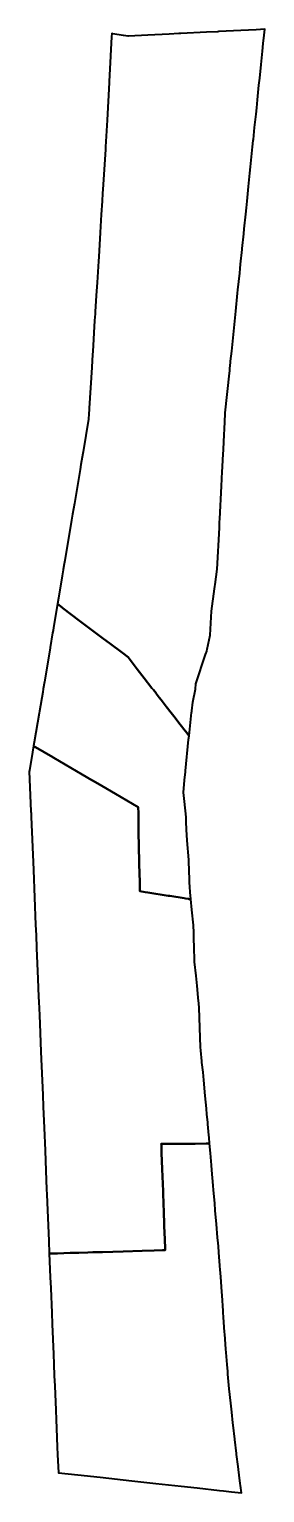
# Model space of a CAD drawing. Header units: metres. Extents: x 808145 to 808169, y 9157272 to 9157424.
import ezdxf

# ---------------------------------------------------------------- set-up
doc = ezdxf.new("R2010")
doc.units = ezdxf.units.M
doc.header["$MEASUREMENT"] = 0
doc.layers.add('2780-21229', color=1, linetype='Continuous')

msp = doc.modelspace()

# ---------------------------------------------------------------- linework, layer by layer
at = {"layer": '2780-21229', "color": 4, "lineweight": 40, "true_color": 0x00ffff}
msp.add_lwpolyline([(808147.91, 9157365.19), (808147.8, 9157364.57), (808148.1, 9157364.34), (808148.31, 9157364.18), (808148.36, 9157364.15), (808148.37, 9157364.14), (808150.09, 9157362.84), (808152.57, 9157360.96), (808153.19, 9157360.5), (808154.53, 9157359.49), (808155.12, 9157359.04), (808156.07, 9157357.82), (808156.79, 9157356.89), (808157.59, 9157355.85), (808157.74, 9157355.66), (808158.01, 9157355.31), (808158.02, 9157355.3), (808158.35, 9157354.87), (808158.54, 9157354.62), (808159.07, 9157353.95), (808159.58, 9157353.28), (808159.99, 9157352.75), (808160.28, 9157352.38), (808160.88, 9157351.6), (808161.03, 9157351.41), (808161.23, 9157351.16), (808161.26, 9157351.12), (808161.38, 9157350.96), (808161.43, 9157350.9), (808161.7, 9157353.32), (808161.71, 9157353.4), (808161.71, 9157353.48), (808161.82, 9157354.4), (808162.1, 9157355.73), (808162.14, 9157356.3), (808163.15, 9157359.33), (808163.21, 9157359.49), (808163.23, 9157359.57), (808163.26, 9157359.67), (808163.31, 9157359.9), (808163.63, 9157361.32), (808163.76, 9157363.82), (808164.07, 9157366.13), (808164.1, 9157366.37), (808164.13, 9157366.59), (808164.34, 9157368.18), (808164.57, 9157372.46), (808164.58, 9157372.79), (808164.6, 9157373.05), (808164.61, 9157373.39), (808164.79, 9157376.77), (808164.87, 9157378.32), (808164.9, 9157378.75), (808164.91, 9157379.01), (808164.93, 9157379.32), (808164.94, 9157379.54), (808164.99, 9157380.6), (808165.07, 9157382.16), (808165.1, 9157382.7), (808165.18, 9157384.28), (808165.19, 9157384.39), (808165.39, 9157386.3), (808165.42, 9157386.59), (808165.62, 9157388.5), (808165.64, 9157388.75), (808165.66, 9157388.98), (808165.73, 9157389.6), (808165.74, 9157389.75), (808165.85, 9157390.78), (808166.06, 9157392.85), (808166.27, 9157394.94), (808166.46, 9157396.78), (808166.5, 9157397.13), (808166.68, 9157398.88), (808166.73, 9157399.36), (808166.77, 9157399.8), (808166.93, 9157401.31), (808166.94, 9157401.42), (808167.1, 9157402.94), (808167.15, 9157403.48), (808167.3, 9157404.99), (808167.37, 9157405.64), (808167.44, 9157406.32), (808167.6, 9157407.87), (808167.74, 9157409.24), (808167.81, 9157409.89), (808167.88, 9157410.59), (808168.02, 9157411.98), (808168.09, 9157412.62), (808168.1, 9157412.73), (808168.22, 9157413.97), (808168.37, 9157415.35), (808168.44, 9157416.03), (808168.52, 9157416.84), (808168.67, 9157418.36), (808168.75, 9157419.1), (808168.9, 9157420.52), (808169.04, 9157421.89), (808169.12, 9157422.7), (808169.21, 9157423.54), (808169.27, 9157424.16), (808168.39, 9157424.11), (808166.8, 9157424.03), (808164.51, 9157423.92), (808164.4, 9157423.91), (808163.23, 9157423.86), (808160.58, 9157423.72), (808160.38, 9157423.71), (808159.38, 9157423.66), (808157.15, 9157423.55), (808155.15, 9157423.45), (808155.12, 9157423.45), (808154.65, 9157423.52), (808153.49, 9157423.7), (808153.43, 9157423.71), (808153.41, 9157423.36), (808153.19, 9157419.39), (808153.16, 9157418.74), (808153.15, 9157418.68), (808153.15, 9157418.63), (808152.94, 9157414.74), (808152.79, 9157411.98), (808152.78, 9157411.91), (808152.78, 9157411.82), (808152.77, 9157411.71), (808152.51, 9157407.53), (808152.48, 9157407.18), (808152.43, 9157406.33), (808152.34, 9157404.94), (808152.22, 9157403.07), (808152.07, 9157400.56), (808152.04, 9157400.1), (808151.9, 9157397.89), (808151.81, 9157396.55), (808151.7, 9157394.87), (808151.69, 9157394.66), (808151.65, 9157393.96), (808151.45, 9157390.74), (808151.43, 9157390.44), (808151.35, 9157389.14), (808151.35, 9157389.09), (808151.09, 9157384.88), (808151.09, 9157384.81), (808151.08, 9157384.74), (808151.06, 9157384.3), (808151.02, 9157383.74), (808150.45, 9157380.33), (808150.42, 9157380.18), (808150.23, 9157379.03), (808150.15, 9157378.52), (808149.55, 9157374.99), (808149.37, 9157373.89), (808149.26, 9157373.27), (808148.56, 9157369.09), (808148.5, 9157368.73), (808148.4, 9157368.13), (808148.39, 9157368.1), (808148.29, 9157367.5)], close=True, dxfattribs=at)
at = {"layer": '2780-21229', "color": 254, "lineweight": 40, "true_color": 0xcccccc}
for points in [[(808145.33, 9157349.85), (808145.47, 9157349.76), (808146.02, 9157349.44), (808146.83, 9157348.96), (808147.14, 9157348.78), (808147.44, 9157348.61), (808150.35, 9157346.9), (808151.37, 9157346.3), (808151.5, 9157346.23), (808152.4, 9157345.7), (808153.81, 9157344.87), (808156.16, 9157343.49), (808156.18, 9157342.87), (808156.18, 9157342.77), (808156.21, 9157340.93), (808156.27, 9157337.82), (808156.27, 9157337.72), (808156.28, 9157337.2), (808156.29, 9157337.05), (808156.32, 9157335.33), (808156.33, 9157334.79), (808156.89, 9157334.7), (808156.9, 9157334.7), (808157.16, 9157334.66), (808159.27, 9157334.32), (808159.45, 9157334.3), (808160.92, 9157334.06), (808161.08, 9157334.04), (808161.34, 9157334), (808161.36, 9157333.99), (808161.43, 9157333.98), (808161.6, 9157333.95), (808161.53, 9157334.68), (808161.51, 9157335.25), (808161.49, 9157335.68), (808161.48, 9157336), (808161.42, 9157337.88), (808161.4, 9157338.04), (808161.25, 9157340.04), (808161.16, 9157341.18), (808161.15, 9157341.3), (808161.15, 9157341.34), (808161.15, 9157341.5), (808161.14, 9157341.63), (808161.12, 9157342.46), (808160.95, 9157344.09), (808160.85, 9157345.03), (808160.97, 9157346.29), (808161.06, 9157347.17), (808161.07, 9157347.24), (808161.07, 9157347.26), (808161.07, 9157347.28), (808161.38, 9157350.51), (808161.43, 9157350.9), (808161.38, 9157350.96), (808161.26, 9157351.12), (808161.23, 9157351.16), (808161.03, 9157351.41), (808160.88, 9157351.6), (808160.28, 9157352.38), (808159.99, 9157352.75), (808159.58, 9157353.28), (808159.07, 9157353.95), (808158.54, 9157354.62), (808158.35, 9157354.87), (808158.02, 9157355.3), (808158.01, 9157355.31), (808157.74, 9157355.66), (808157.59, 9157355.85), (808156.79, 9157356.89), (808156.07, 9157357.82), (808155.12, 9157359.04), (808154.53, 9157359.49), (808153.19, 9157360.5), (808152.57, 9157360.96), (808150.09, 9157362.84), (808148.37, 9157364.14), (808148.36, 9157364.15), (808148.31, 9157364.18), (808148.1, 9157364.34), (808147.8, 9157364.57), (808147.39, 9157362.13), (808147.34, 9157361.83), (808147.3, 9157361.58), (808147.04, 9157360.07), (808147.03, 9157360), (808146.44, 9157356.49), (808146.32, 9157355.77), (808146.27, 9157355.44), (808145.94, 9157353.47), (808145.9, 9157353.24), (808145.4, 9157350.26)], [(808146.95, 9157297.21), (808147.05, 9157294.78), (808147.1, 9157293.64), (808147.2, 9157291.06), (808147.25, 9157289.9), (808147.38, 9157286.79), (808147.42, 9157285.75), (808147.47, 9157284.53), (808147.52, 9157283.51), (808147.62, 9157280.98), (808147.66, 9157280.01), (808147.74, 9157278.15), (808147.78, 9157277.16), (808147.81, 9157276.4), (808147.89, 9157274.5), (808149.92, 9157274.27), (808152.21, 9157274.02), (808155.49, 9157273.66), (808157.99, 9157273.39), (808160.61, 9157273.1), (808162.28, 9157272.92), (808164.59, 9157272.67), (808164.99, 9157272.62), (808165.84, 9157272.53), (808166.85, 9157272.42), (808166.76, 9157273.16), (808166.73, 9157273.38), (808166.62, 9157274.25), (808166.56, 9157274.84), (808166.52, 9157275.13), (808166.34, 9157276.4), (808166.33, 9157276.5), (808166.18, 9157277.95), (808166.17, 9157277.99), (808165.99, 9157279.44), (808165.96, 9157279.68), (808165.85, 9157280.77), (808165.79, 9157281.38), (808165.66, 9157282.62), (808165.59, 9157283.2), (808165.46, 9157284.73), (808165.44, 9157285), (808165.38, 9157285.7), (808165.27, 9157286.96), (808165.25, 9157287.29), (808165.14, 9157288.85), (808165.12, 9157289.08), (808165.01, 9157290.62), (808164.98, 9157291.11), (808164.97, 9157291.27), (808164.85, 9157292.88), (808164.82, 9157293.26), (808164.71, 9157294.8), (808164.65, 9157295.56), (808164.65, 9157295.65), (808164.63, 9157295.84), (808164.62, 9157295.97), (808164.52, 9157297.32), (808164.47, 9157297.99), (808164.44, 9157298.31), (808164.39, 9157298.87), (808164.27, 9157300.26), (808164.15, 9157301.69), (808164.09, 9157302.45), (808163.97, 9157303.79), (808163.93, 9157304.26), (808163.79, 9157305.86), (808163.75, 9157306.39), (808163.64, 9157307.64), (808163.56, 9157308.62), (808163.31, 9157308.62), (808163.2, 9157308.62), (808162.05, 9157308.61), (808161.91, 9157308.61), (808161.52, 9157308.61), (808160.64, 9157308.61), (808160.52, 9157308.61), (808159.45, 9157308.6), (808158.7, 9157308.6), (808158.55, 9157308.59), (808158.56, 9157308.46), (808158.58, 9157307.81), (808158.59, 9157307.68), (808158.65, 9157305.96), (808158.74, 9157303.68), (808158.79, 9157302.16), (808158.81, 9157301.74), (808158.82, 9157301.36), (808158.86, 9157300.43), (808158.87, 9157300.1), (808158.92, 9157298.68), (808158.96, 9157297.76), (808158.96, 9157297.57), (808158.69, 9157297.56), (808157.82, 9157297.54), (808156.59, 9157297.5), (808154.59, 9157297.44), (808152.46, 9157297.38), (808151.54, 9157297.35), (808151.48, 9157297.35), (808150.95, 9157297.33), (808150.02, 9157297.3), (808149.13, 9157297.28), (808147.82, 9157297.24), (808147.14, 9157297.22)]]:
    msp.add_lwpolyline(points, close=True, dxfattribs=at)
at = {"layer": '2780-21229', "color": 5, "lineweight": 40, "true_color": 0x0000ff}
msp.add_lwpolyline([(808144.88, 9157347.19), (808144.95, 9157345.58), (808145.05, 9157343.07), (808145.06, 9157342.88), (808145.07, 9157342.69), (808145.07, 9157342.51), (808145.3, 9157337.01), (808145.3, 9157336.99), (808145.3, 9157336.97), (808145.54, 9157331.29), (808145.58, 9157330.23), (808145.64, 9157328.89), (808145.77, 9157325.69), (808145.85, 9157323.83), (808145.87, 9157323.31), (808145.93, 9157321.95), (808146, 9157320.1), (808146.08, 9157318.13), (808146.27, 9157313.67), (808146.32, 9157312.43), (808146.41, 9157310.27), (808146.51, 9157307.89), (808146.59, 9157305.8), (808146.67, 9157303.89), (808146.69, 9157303.36), (808146.76, 9157301.73), (808146.89, 9157298.54), (808146.95, 9157297.21), (808147.14, 9157297.22), (808147.82, 9157297.24), (808149.13, 9157297.28), (808150.02, 9157297.3), (808150.95, 9157297.33), (808151.48, 9157297.35), (808151.54, 9157297.35), (808152.46, 9157297.38), (808154.59, 9157297.44), (808156.59, 9157297.5), (808157.82, 9157297.54), (808158.69, 9157297.56), (808158.96, 9157297.57), (808158.96, 9157297.76), (808158.92, 9157298.68), (808158.87, 9157300.1), (808158.86, 9157300.43), (808158.82, 9157301.36), (808158.81, 9157301.74), (808158.79, 9157302.16), (808158.74, 9157303.68), (808158.65, 9157305.96), (808158.59, 9157307.68), (808158.58, 9157307.81), (808158.56, 9157308.46), (808158.55, 9157308.59), (808158.7, 9157308.6), (808159.45, 9157308.6), (808160.52, 9157308.61), (808160.64, 9157308.61), (808161.52, 9157308.61), (808161.91, 9157308.61), (808162.05, 9157308.61), (808163.2, 9157308.62), (808163.31, 9157308.62), (808163.56, 9157308.62), (808163.5, 9157309.26), (808163.48, 9157309.48), (808163.39, 9157310.62), (808163.36, 9157310.85), (808163.28, 9157311.65), (808163.23, 9157312.25), (808163.11, 9157313.57), (808162.96, 9157315.2), (808162.88, 9157316.03), (808162.77, 9157317.03), (808162.76, 9157317.18), (808162.64, 9157318.29), (808162.61, 9157318.63), (808162.58, 9157319.61), (808162.47, 9157322.71), (808162.45, 9157323.14), (808162.39, 9157323.74), (808162.3, 9157324.6), (808162.26, 9157324.99), (808162.16, 9157326.01), (808162.16, 9157326.01), (808162.01, 9157327.47), (808161.95, 9157329.11), (808161.93, 9157329.72), (808161.91, 9157330.52), (808161.88, 9157331.25), (808161.88, 9157331.27), (808161.72, 9157332.85), (808161.6, 9157333.95), (808161.43, 9157333.98), (808161.36, 9157333.99), (808161.34, 9157334), (808161.08, 9157334.04), (808160.92, 9157334.06), (808159.45, 9157334.3), (808159.27, 9157334.32), (808157.16, 9157334.66), (808156.9, 9157334.7), (808156.89, 9157334.7), (808156.33, 9157334.79), (808156.32, 9157335.33), (808156.29, 9157337.05), (808156.28, 9157337.2), (808156.27, 9157337.72), (808156.27, 9157337.82), (808156.21, 9157340.93), (808156.18, 9157342.77), (808156.18, 9157342.87), (808156.16, 9157343.49), (808153.81, 9157344.87), (808152.4, 9157345.7), (808151.5, 9157346.23), (808151.37, 9157346.3), (808150.35, 9157346.9), (808147.44, 9157348.61), (808147.14, 9157348.78), (808146.83, 9157348.96), (808146.02, 9157349.44), (808145.47, 9157349.76), (808145.33, 9157349.85), (808145.22, 9157349.19), (808144.9, 9157347.3)], close=True, dxfattribs=at)

doc.saveas('drawing.dxf')
